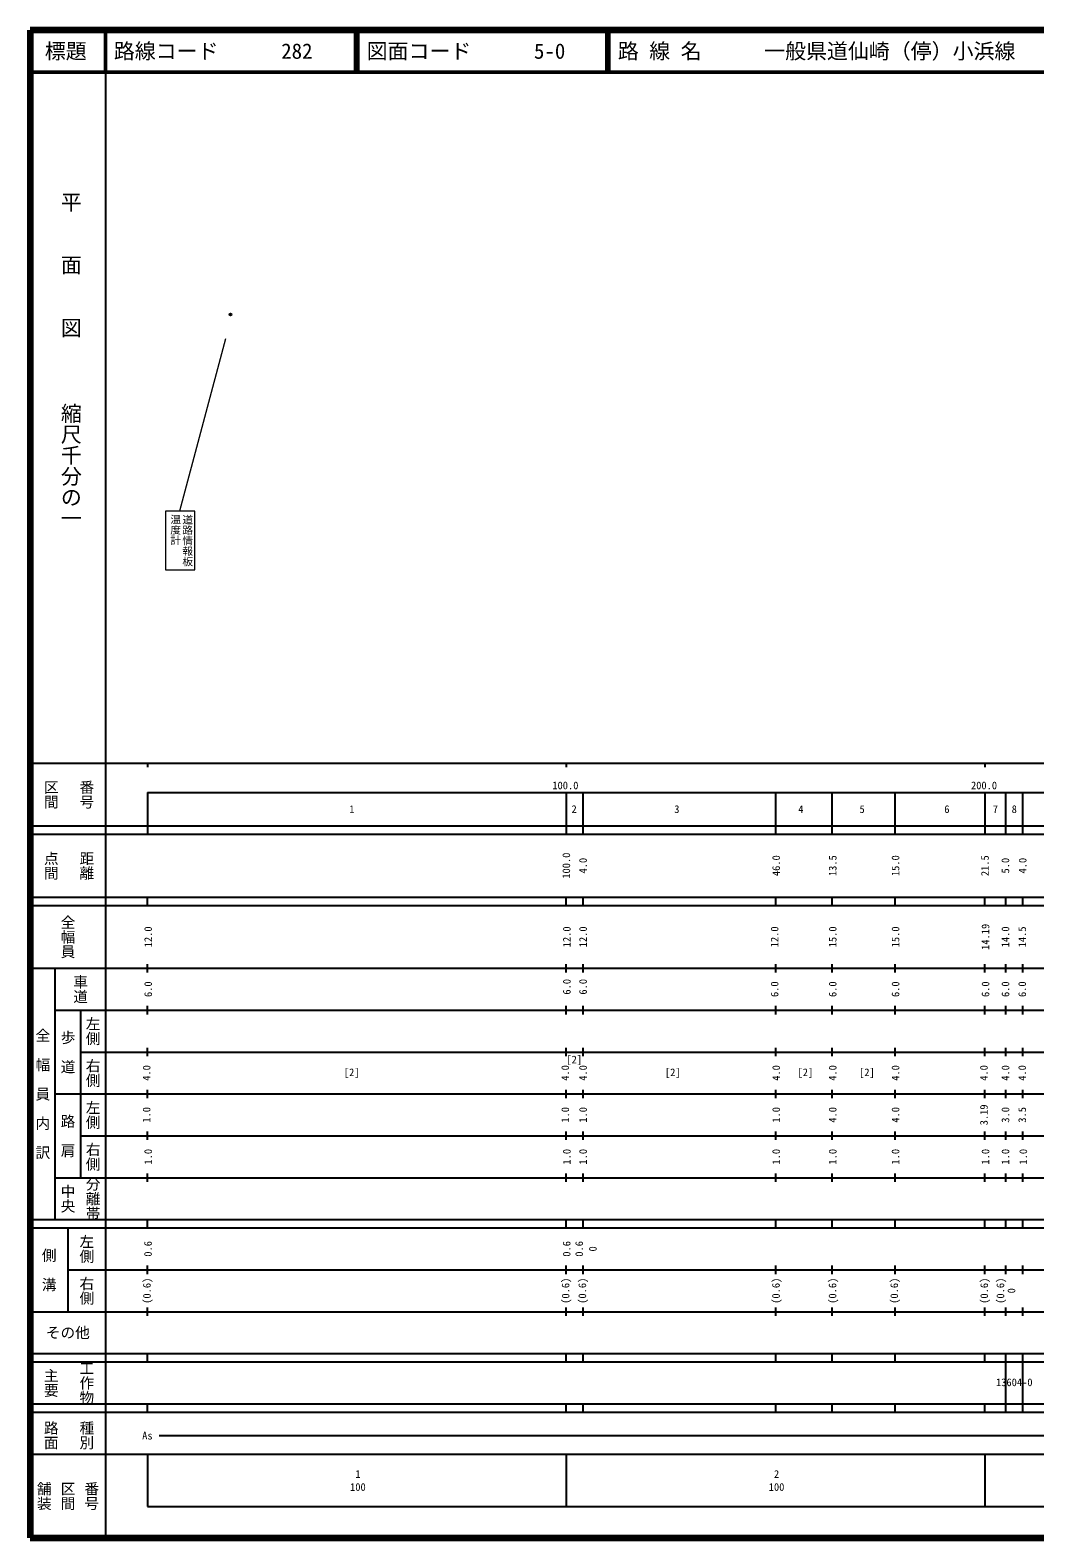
# Model space of a CAD drawing. Units: millimetres on the paper. Extents: x 40 to 680, y 20 to 380.
# Drawn here: x 40 to 280, y 20 to 380 of the extents above; entities that cross this region are included whole.
import ezdxf
from ezdxf.enums import TextEntityAlignment as Align

# ---------------------------------------------------------------- set-up
doc = ezdxf.new("R2010")
doc.units = ezdxf.units.MM
doc.header["$PDMODE"] = 32
doc.header["$PDSIZE"] = 0.5
doc.layers.add('M-OTRS', color=6, linetype='Continuous')
for name, color, linetype, lineweight in [('M-STR-HTXT', 7, 'Continuous', 13), ('M-TTL', 2, 'Continuous', 140), ('M-TTL-BAND', 7, 'Continuous', 25), ('M-TTL-LINE', 7, 'Continuous', 50), ('M-TTL-TXT', 7, 'Continuous', 13)]:
    doc.layers.add(name, color=color, linetype=linetype, lineweight=lineweight)
doc.styles.add('@ＭＳ ゴシック', font='')
doc.styles.add('ＭＳ ゴシック', font='')
doc.styles.get('@ＭＳ ゴシック').set_extended_font_data('@MS Gothic')
doc.styles.get('ＭＳ ゴシック').set_extended_font_data('MS Gothic')

msp = doc.modelspace()

# ---------------------------------------------------------------- linework, layer by layer
at = {"layer": 'M-OTRS'}
msp.add_point((87.861, 312.091), dxfattribs=at)
at = {"layer": 'M-STR-HTXT'}
msp.add_line((86.665, 306.304), (75.652, 265.115), dxfattribs=at)
msp.add_lwpolyline([(72.295, 265.115), (72.295, 251.141), (79.301, 251.141), (79.301, 265.115)], close=True, dxfattribs=at)
at = {"layer": 'M-TTL'}
for p, q in [((40, 380), (40, 20)), ((680, 380), (40, 380)), ((40, 20), (680, 20))]:
    msp.add_line(p, q, dxfattribs=at)
at = {"layer": 'M-TTL-BAND'}
for p, q in [((58, 370), (58, 20)), ((40, 205), (579, 205)), ((68, 205), (68, 204)), ((168, 205), (168, 204)), ((268, 205), (268, 204)), ((68, 198), (579, 198)), ((68, 198), (68, 188)), ((168, 198), (168, 188)), ((172, 198), (172, 188)), ((218, 198), (218, 188)), ((231.5, 198), (231.5, 188)), ((246.5, 198), (246.5, 188)), ((268, 198), (268, 188)), ((273, 198), (273, 188)), ((277, 198), (277, 188)), ((40, 190), (579, 190)), ((40, 188), (579, 188)), ((40, 173), (579, 173)), ((68, 171), (68, 173)), ((168, 171), (168, 173)), ((172, 173), (172, 171)), ((218, 173), (218, 171)), ((231.5, 173), (231.5, 171)), ((246.5, 173), (246.5, 171)), ((268, 171), (268, 173)), ((273, 173), (273, 171)), ((277, 173), (277, 171)), ((40, 171), (579, 171)), ((40, 156), (579, 156)), ((46, 96), (46, 156)), ((68, 155), (68, 157)), ((168, 155), (168, 157)), ((172, 157), (172, 155)), ((218, 157), (218, 155)), ((231.5, 157), (231.5, 155)), ((246.5, 157), (246.5, 155)), ((268, 155), (268, 157)), ((273, 157), (273, 155)), ((277, 157), (277, 155)), ((46, 146), (579, 146)), ((52, 146), (52, 106)), ((68, 145), (68, 147)), ((168, 145), (168, 147)), ((172, 147), (172, 145)), ((218, 147), (218, 145)), ((231.5, 147), (231.5, 145)), ((246.5, 147), (246.5, 145)), ((268, 145), (268, 147)), ((273, 147), (273, 145)), ((277, 147), (277, 145)), ((68, 135), (68, 137)), ((168, 135), (168, 137)), ((172, 137), (172, 135)), ((218, 137), (218, 135)), ((231.5, 137), (231.5, 135)), ((246.5, 137), (246.5, 135)), ((268, 135), (268, 137)), ((273, 137), (273, 135)), ((277, 137), (277, 135)), ((52, 136), (579, 136)), ((46, 126), (579, 126)), ((68, 125), (68, 127)), ((168, 125), (168, 127)), ((172, 127), (172, 125)), ((218, 127), (218, 125)), ((231.5, 127), (231.5, 125)), ((246.5, 127), (246.5, 125)), ((268, 125), (268, 127)), ((273, 127), (273, 125)), ((277, 127), (277, 125)), ((52, 116), (579, 116)), ((68, 115), (68, 117)), ((168, 115), (168, 117)), ((172, 117), (172, 115)), ((218, 117), (218, 115)), ((231.5, 117), (231.5, 115)), ((246.5, 117), (246.5, 115)), ((268, 115), (268, 117)), ((273, 117), (273, 115)), ((277, 117), (277, 115)), ((46, 106), (579, 106)), ((68, 105), (68, 107)), ((168, 105), (168, 107)), ((172, 107), (172, 105)), ((218, 107), (218, 105)), ((231.5, 107), (231.5, 105)), ((246.5, 107), (246.5, 105)), ((268, 105), (268, 107)), ((273, 107), (273, 105)), ((277, 107), (277, 105)), ((40, 96), (579, 96)), ((40, 94), (579, 94)), ((49, 94), (49, 74)), ((68, 94), (68, 96)), ((168, 94), (168, 96)), ((172, 96), (172, 94)), ((218, 96), (218, 94)), ((231.5, 96), (231.5, 94)), ((246.5, 96), (246.5, 94)), ((268, 94), (268, 96)), ((273, 96), (273, 94)), ((277, 96), (277, 94)), ((49, 84), (579, 84)), ((68, 83), (68, 85)), ((168, 83), (168, 85)), ((172, 85), (172, 83)), ((218, 85), (218, 83)), ((231.5, 85), (231.5, 83)), ((246.5, 85), (246.5, 83)), ((268, 83), (268, 85)), ((273, 85), (273, 83)), ((277, 85), (277, 83)), ((40, 74), (579, 74)), ((68, 73), (68, 75)), ((168, 73), (168, 75)), ((172, 75), (172, 73)), ((218, 75), (218, 73)), ((231.5, 75), (231.5, 73)), ((246.5, 75), (246.5, 73)), ((268, 73), (268, 75)), ((273, 75), (273, 73)), ((277, 75), (277, 73)), ((40, 64), (579, 64)), ((40, 62), (579, 62)), ((68, 62), (68, 64)), ((168, 62), (168, 64)), ((172, 64), (172, 62)), ((218, 64), (218, 62)), ((231.5, 64), (231.5, 62)), ((246.5, 64), (246.5, 62)), ((268, 62), (268, 64)), ((273, 64), (273, 52)), ((277, 64), (277, 52)), ((40, 52), (579, 52)), ((68, 50), (68, 52)), ((168, 50), (168, 52)), ((172, 52), (172, 50)), ((218, 52), (218, 50)), ((231.5, 52), (231.5, 50)), ((246.5, 52), (246.5, 50)), ((268, 50), (268, 52)), ((273, 52), (273, 50)), ((277, 52), (277, 50)), ((40, 50), (579, 50)), ((70.805, 44.406), (365.565, 44.406)), ((40, 40), (579, 40)), ((68, 40), (68, 27.5)), ((168, 40), (168, 27.5)), ((268, 40), (268, 27.5)), ((68, 27.5), (579, 27.5))]:
    msp.add_line(p, q, dxfattribs=at)
at = {"layer": 'M-TTL-LINE'}
for p, q in [((58, 380), (58, 370)), ((117.75, 380), (117.75, 370)), ((118.25, 380), (118.25, 370)), ((177.75, 380), (177.75, 370)), ((178.25, 380), (178.25, 370)), ((40, 370), (680, 370))]:
    msp.add_line(p, q, dxfattribs=at)

# ---------------------------------------------------------------- texts
at = {"layer": 'M-STR-HTXT', "style": '@ＭＳ ゴシック'}
for s, p in [('温度計', (73.244, 264.458)), ('道路情報板', (76.117, 264.385))]:
    msp.add_text(s, height=1.833, rotation=270, dxfattribs=at).set_placement(p, align=Align.BOTTOM_LEFT)
at = {"layer": 'M-TTL-BAND', "style": '@ＭＳ ゴシック'}
for s, p in [('平\u3000\u3000面\u3000\u3000図', (49.777, 306.475)), ('縮尺千分の一', (49.777, 261.03))]:
    msp.add_text(s, height=3.666, rotation=270, dxfattribs=at).set_placement(p, align=Align.MIDDLE_RIGHT)
at = {"layer": 'M-TTL-BAND'}
for s, height, rotation, style, p in [('区間', 2.566, 270, '@ＭＳ ゴシック', (45, 197.5)), ('番号', 2.566, 270, '@ＭＳ ゴシック', (53.5, 197.5)), ('点間', 2.566, 270, '@ＭＳ ゴシック', (45, 180.5)), ('距離', 2.566, 270, '@ＭＳ ゴシック', (53.5, 180.5)), ('100.0', 1.833, 90, 'ＭＳ ゴシック', (168.062, 180.5)), ('4.0', 1.833, 90, 'ＭＳ ゴシック', (172.062, 180.5)), ('46.0', 1.833, 90, 'ＭＳ ゴシック', (218.188, 180.5)), ('13.5', 1.833, 90, 'ＭＳ ゴシック', (231.689, 180.5)), ('15.0', 1.833, 90, 'ＭＳ ゴシック', (246.689, 180.5)), ('21.5', 1.833, 90, 'ＭＳ ゴシック', (268.062, 180.5)), ('5.0', 1.833, 90, 'ＭＳ ゴシック', (272.94, 180.5)), ('4.0', 1.833, 90, 'ＭＳ ゴシック', (277.065, 180.5)), ('全幅員', 2.566, 270, '@ＭＳ ゴシック', (49, 163.5)), ('12.0', 1.833, 90, 'ＭＳ ゴシック', (68.183, 163.5)), ('12.0', 1.833, 90, 'ＭＳ ゴシック', (168.183, 163.5)), ('12.0', 1.833, 90, 'ＭＳ ゴシック', (172.062, 163.5)), ('12.0', 1.833, 90, 'ＭＳ ゴシック', (217.813, 163.5)), ('15.0', 1.833, 90, 'ＭＳ ゴシック', (231.689, 163.5)), ('15.0', 1.833, 90, 'ＭＳ ゴシック', (246.689, 163.5)), ('14.19', 1.833, 90, 'ＭＳ ゴシック', (268.183, 163.5)), ('14.0', 1.833, 90, 'ＭＳ ゴシック', (272.955, 163.5)), ('14.5', 1.833, 90, 'ＭＳ ゴシック', (276.955, 163.5)), ('車道', 2.566, 270, '@ＭＳ ゴシック', (52, 151)), ('6.0', 1.833, 90, 'ＭＳ ゴシック', (68.183, 151)), ('6.0', 1.833, 90, 'ＭＳ ゴシック', (168.183, 151.582)), ('6.0', 1.833, 90, 'ＭＳ ゴシック', (172.062, 151.582)), ('6.0', 1.833, 90, 'ＭＳ ゴシック', (217.813, 151)), ('6.0', 1.833, 90, 'ＭＳ ゴシック', (231.689, 151)), ('6.0', 1.833, 90, 'ＭＳ ゴシック', (246.689, 151)), ('6.0', 1.833, 90, 'ＭＳ ゴシック', (268.183, 151)), ('6.0', 1.833, 90, 'ＭＳ ゴシック', (272.955, 151)), ('6.0', 1.833, 90, 'ＭＳ ゴシック', (276.955, 151)), ('左側', 2.566, 270, '@ＭＳ ゴシック', (55, 141)), ('全\u3000幅\u3000員\u3000内\u3000訳', 2.566, 270, '@ＭＳ ゴシック', (43, 126)), ('歩\u3000道', 2.566, 270, '@ＭＳ ゴシック', (49, 136)), ('右側', 2.566, 270, '@ＭＳ ゴシック', (55, 131)), ('4.0', 1.833, 90, 'ＭＳ ゴシック', (67.808, 131)), ('4.0', 1.833, 90, 'ＭＳ ゴシック', (167.808, 131)), ('4.0', 1.833, 90, 'ＭＳ ゴシック', (172.062, 131)), ('4.0', 1.833, 90, 'ＭＳ ゴシック', (218.188, 131)), ('4.0', 1.833, 90, 'ＭＳ ゴシック', (231.689, 131)), ('4.0', 1.833, 90, 'ＭＳ ゴシック', (246.689, 131)), ('4.0', 1.833, 90, 'ＭＳ ゴシック', (267.808, 131)), ('4.0', 1.833, 90, 'ＭＳ ゴシック', (272.955, 131)), ('4.0', 1.833, 90, 'ＭＳ ゴシック', (276.955, 131)), ('左側', 2.566, 270, '@ＭＳ ゴシック', (55, 121)), ('1.0', 1.833, 90, 'ＭＳ ゴシック', (67.808, 121)), ('1.0', 1.833, 90, 'ＭＳ ゴシック', (167.808, 121)), ('1.0', 1.833, 90, 'ＭＳ ゴシック', (172.062, 121)), ('1.0', 1.833, 90, 'ＭＳ ゴシック', (218.188, 121)), ('4.0', 1.833, 90, 'ＭＳ ゴシック', (231.689, 121)), ('4.0', 1.833, 90, 'ＭＳ ゴシック', (246.689, 121)), ('3.19', 1.833, 90, 'ＭＳ ゴシック', (267.808, 121)), ('3.0', 1.833, 90, 'ＭＳ ゴシック', (272.955, 121)), ('3.5', 1.833, 90, 'ＭＳ ゴシック', (276.955, 121)), ('路\u3000肩', 2.566, 270, '@ＭＳ ゴシック', (49, 116)), ('右側', 2.566, 270, '@ＭＳ ゴシック', (55, 111)), ('1.0', 1.833, 90, 'ＭＳ ゴシック', (68.183, 111)), ('1.0', 1.833, 90, 'ＭＳ ゴシック', (168.183, 111)), ('1.0', 1.833, 90, 'ＭＳ ゴシック', (172.062, 111)), ('1.0', 1.833, 90, 'ＭＳ ゴシック', (218.188, 111)), ('1.0', 1.833, 90, 'ＭＳ ゴシック', (231.689, 111)), ('1.0', 1.833, 90, 'ＭＳ ゴシック', (246.689, 111)), ('1.0', 1.833, 90, 'ＭＳ ゴシック', (268.183, 111)), ('1.0', 1.833, 90, 'ＭＳ ゴシック', (272.955, 111)), ('1.0', 1.833, 90, 'ＭＳ ゴシック', (277.205, 111)), ('分離帯', 2.566, 270, '@ＭＳ ゴシック', (55, 101)), ('中央', 2.566, 270, '@ＭＳ ゴシック', (49, 101)), ('左側', 2.566, 270, '@ＭＳ ゴシック', (53.5, 89)), ('0.6', 1.833, 90, 'ＭＳ ゴシック', (68.135, 89)), ('0.6', 1.833, 90, 'ＭＳ ゴシック', (168.135, 89)), ('0.6', 1.833, 90, 'ＭＳ ゴシック', (171.138, 89)), ('側\u3000溝', 2.566, 270, '@ＭＳ ゴシック', (44.5, 84)), ('0', 1.833, 90, 'ＭＳ ゴシック', (174.389, 89)), ('右側', 2.566, 270, '@ＭＳ ゴシック', (53.5, 79)), ('(0.6)', 1.833, 90, 'ＭＳ ゴシック', (67.885, 79)), ('(0.6)', 1.833, 90, 'ＭＳ ゴシック', (167.885, 79)), ('(0.6)', 1.833, 90, 'ＭＳ ゴシック', (171.888, 79)), ('(0.6)', 1.833, 90, 'ＭＳ ゴシック', (218.14, 79)), ('(0.6)', 1.833, 90, 'ＭＳ ゴシック', (231.641, 79)), ('(0.6)', 1.833, 90, 'ＭＳ ゴシック', (246.391, 79)), ('(0.6)', 1.833, 90, 'ＭＳ ゴシック', (267.885, 79)), ('(0.6)', 1.833, 90, 'ＭＳ ゴシック', (271.745, 79)), ('0', 1.833, 90, 'ＭＳ ゴシック', (274.384, 79)), ('工作物', 2.566, 270, '@ＭＳ ゴシック', (53.5, 57)), ('主要', 2.566, 270, '@ＭＳ ゴシック', (45, 57)), ('路面', 2.566, 270, '@ＭＳ ゴシック', (45, 44.5)), ('種別', 2.566, 270, '@ＭＳ ゴシック', (53.5, 44.5)), ('舗装', 2.566, 270, '@ＭＳ ゴシック', (43.333, 30)), ('区間', 2.566, 270, '@ＭＳ ゴシック', (49, 30)), ('番号', 2.566, 270, '@ＭＳ ゴシック', (54.667, 30))]:
    msp.add_text(s, height=height, rotation=rotation, dxfattribs=dict(at, style=style)).set_placement(p, align=Align.MIDDLE_CENTER)
at = {"layer": 'M-TTL-BAND', "style": 'ＭＳ ゴシック'}
for s, p in [('100.0', (167.844, 198.195)), ('200.0', (267.844, 198.195))]:
    msp.add_text(s, height=1.833, dxfattribs=at).set_placement(p, align=Align.BOTTOM_CENTER)
for s, height, p in [('1', 1.833, (116.844, 194)), ('2', 1.833, (169.933, 194)), ('3', 1.833, (194.471, 194)), ('4', 1.833, (224.098, 194)), ('5', 1.833, (238.723, 194)), ('6', 1.833, (258.974, 194)), ('7', 1.833, (270.569, 194)), ('8', 1.833, (275.066, 194)), ('[2]', 1.833, (169.955, 134.214)), ('[2]', 1.833, (116.811, 131.155)), ('[2]', 1.833, (193.5, 131.155)), ('[2]', 1.833, (225.174, 131.155)), ('[2]', 1.833, (239.871, 131.155)), ('その他', 2.566, (49, 69)), ('13604-0', 1.833, (275.07, 57.135)), ('As', 1.833, (68.006, 44.406)), ('1', 1.833, (118.288, 35.238)), ('2', 1.833, (218.288, 35.238)), ('100', 1.833, (118.288, 32.131)), ('100', 1.833, (218.288, 32.131))]:
    msp.add_text(s, height=height, dxfattribs=at).set_placement(p, align=Align.MIDDLE_CENTER)
at = {"layer": 'M-TTL-TXT', "style": 'ＭＳ ゴシック'}
msp.add_text('標題', height=3.666, dxfattribs=at).set_placement((48.5, 375), align=Align.MIDDLE_CENTER)
for s, p in [('路線コード      282', (60, 375)), ('図面コード      5-0', (120.38, 375)), ('路 線 名      一般県道仙崎（停）小浜線', (180.38, 375))]:
    msp.add_text(s, height=3.666, dxfattribs=at).set_placement(p, align=Align.MIDDLE_LEFT)

doc.saveas('drawing.dxf')
